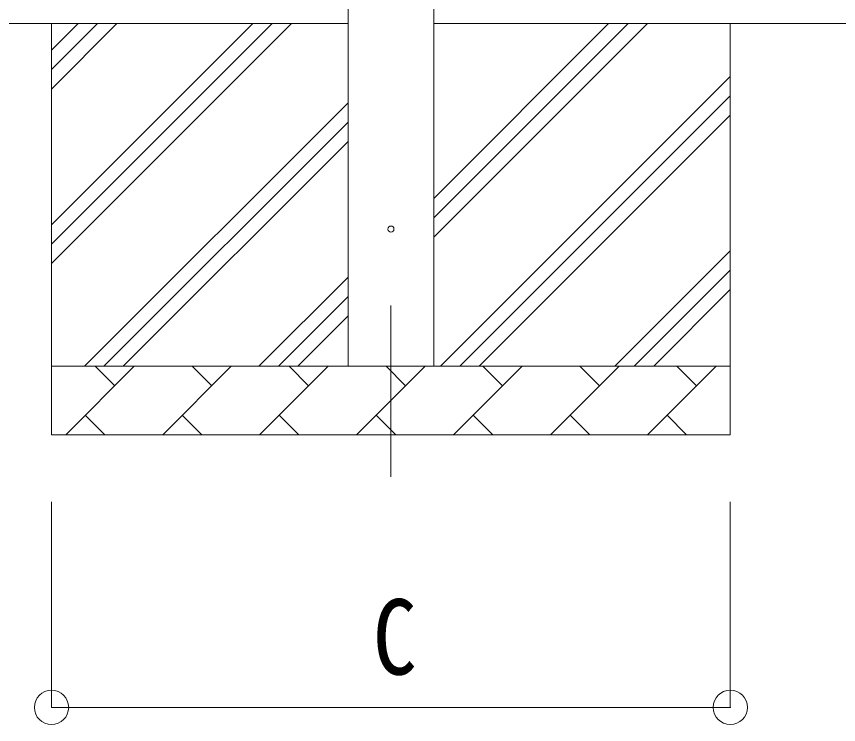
# Model space of a CAD drawing. Units: millimetres at full size, sheet at 1:50; details may follow other scales. Extents: x -14053 to 14053, y -9700 to 9700.
# Drawn here: x -4997 to -3798, y -182 to 852 of the extents above; entities that cross this region are included whole.
import ezdxf
from ezdxf.enums import TextEntityAlignment as Align

# ---------------------------------------------------------------- set-up
doc = ezdxf.new("R2010")
doc.units = ezdxf.units.MM
doc.header["$LTSCALE"] = 50
doc.header["$PDMODE"] = 32
doc.header["$PDSIZE"] = 50
doc.linetypes.add('CHAIN1', pattern=[8, 5, -1, 1, -1])
for name, color, linetype, lineweight in [('0-2_建具', 4, 'Continuous', 9), ('0-3_階段', 7, 'CHAIN1', 9), ('0-4_設備', 7, 'Continuous', 9), ('0-8_外構', 6, 'Continuous', 9)]:
    doc.layers.add(name, color=color, linetype=linetype, lineweight=lineweight)
doc.styles.add('ＭＳ ゴシック', font='')
doc.styles.get('ＭＳ ゴシック').set_extended_font_data('MS Gothic')

msp = doc.modelspace()

# ---------------------------------------------------------------- linework, layer by layer
at = {"layer": '0-2_建具'}
for p, q in [((-4513.29, 341.06), (-4513.29, 3185.06)), ((-4388.29, 3099.68), (-4388.29, 341.06))]:
    msp.add_line(p, q, dxfattribs=at)
msp.add_circle((-4450.79, 541.06), 4.5, dxfattribs=at)
at = {"layer": '0-3_階段'}
msp.add_line((-4450.79, 429.4), (-4450.79, 142.95), dxfattribs=at)
at = {"layer": '0-4_設備'}
for p, q in [((-4513.29, 841.06), (-9724.79, 841.06)), ((-4945.79, 841.06), (-4945.79, 241.06)), ((-4945.79, 491.01), (-4595.74, 841.06)), ((-4945.79, 519.3), (-4624.03, 841.06)), ((-4945.79, 547.58), (-4652.31, 841.06)), ((-4945.79, 745.57), (-4850.3, 841.06)), ((-4945.79, 773.86), (-4878.58, 841.06)), ((-4945.79, 802.14), (-4906.87, 841.06)), ((-4388.29, 529.4), (-4076.62, 841.06)), ((-4388.29, 585.97), (-4133.19, 841.06)), ((-4388.29, 557.68), (-4104.91, 841.06)), ((-4388.29, 841.06), (-2598.79, 841.06)), ((-3955.79, 841.06), (-3955.79, 241.06)), ((-4378.63, 341.06), (-3955.79, 763.91)), ((-4350.35, 341.06), (-3955.79, 735.62)), ((-4897.75, 341.06), (-4513.29, 725.52)), ((-4869.47, 341.06), (-4513.29, 697.24)), ((-4322.07, 341.06), (-3955.79, 707.34)), ((-4841.18, 341.06), (-4513.29, 668.96)), ((-4124.08, 341.06), (-3955.79, 509.35)), ((-4095.79, 341.06), (-3955.79, 481.06)), ((-4643.19, 341.06), (-4513.29, 470.97)), ((-4067.51, 341.06), (-3955.79, 452.78)), ((-4614.91, 341.06), (-4513.29, 442.68)), ((-4586.62, 341.06), (-4513.29, 414.4)), ((-4945.79, 341.06), (-3955.79, 341.06)), ((-4925.06, 241.06), (-4825.06, 341.06)), ((-4853.61, 312.51), (-4882.16, 341.06)), ((-4783.63, 241.06), (-4683.63, 341.06)), ((-4712.19, 312.51), (-4740.74, 341.06)), ((-4642.21, 241.06), (-4542.21, 341.06)), ((-4570.77, 312.51), (-4599.32, 341.06)), ((-4500.79, 241.06), (-4400.79, 341.06)), ((-4429.35, 312.51), (-4457.9, 341.06)), ((-4359.37, 241.06), (-4259.37, 341.06)), ((-4287.92, 312.51), (-4316.48, 341.06)), ((-4217.95, 241.06), (-4117.95, 341.06)), ((-4146.5, 312.51), (-4175.06, 341.06)), ((-4076.53, 241.06), (-3976.53, 341.06)), ((-4005.08, 312.51), (-4033.63, 341.06)), ((-4896.5, 269.62), (-4867.95, 241.06)), ((-4755.08, 269.62), (-4726.53, 241.06)), ((-4613.66, 269.62), (-4585.11, 241.06)), ((-4472.24, 269.62), (-4443.69, 241.06)), ((-4330.82, 269.62), (-4302.26, 241.06)), ((-4189.4, 269.62), (-4160.84, 241.06)), ((-4047.97, 269.62), (-4019.42, 241.06)), ((-3955.79, 241.06), (-4945.79, 241.06))]:
    msp.add_line(p, q, dxfattribs=at)
at = {"layer": '0-8_外構'}
for p, q in [((-4945.79, -157.05), (-4945.79, 142.95)), ((-3955.79, -157.05), (-3955.79, 142.95)), ((-4945.79, -157.05), (-3955.79, -157.05))]:
    msp.add_line(p, q, dxfattribs=at)
for p in [(-4945.79, -157.05), (-3955.79, -157.05)]:
    msp.add_point(p, dxfattribs=at)

# ---------------------------------------------------------------- texts
at = {"layer": '0-8_外構', "color": 7, "style": 'ＭＳ ゴシック', "width": 0.85}
msp.add_text('C', height=110, dxfattribs=at).set_placement((-4477.04, -142.05), align=Align.BOTTOM_LEFT)

doc.saveas('drawing.dxf')
